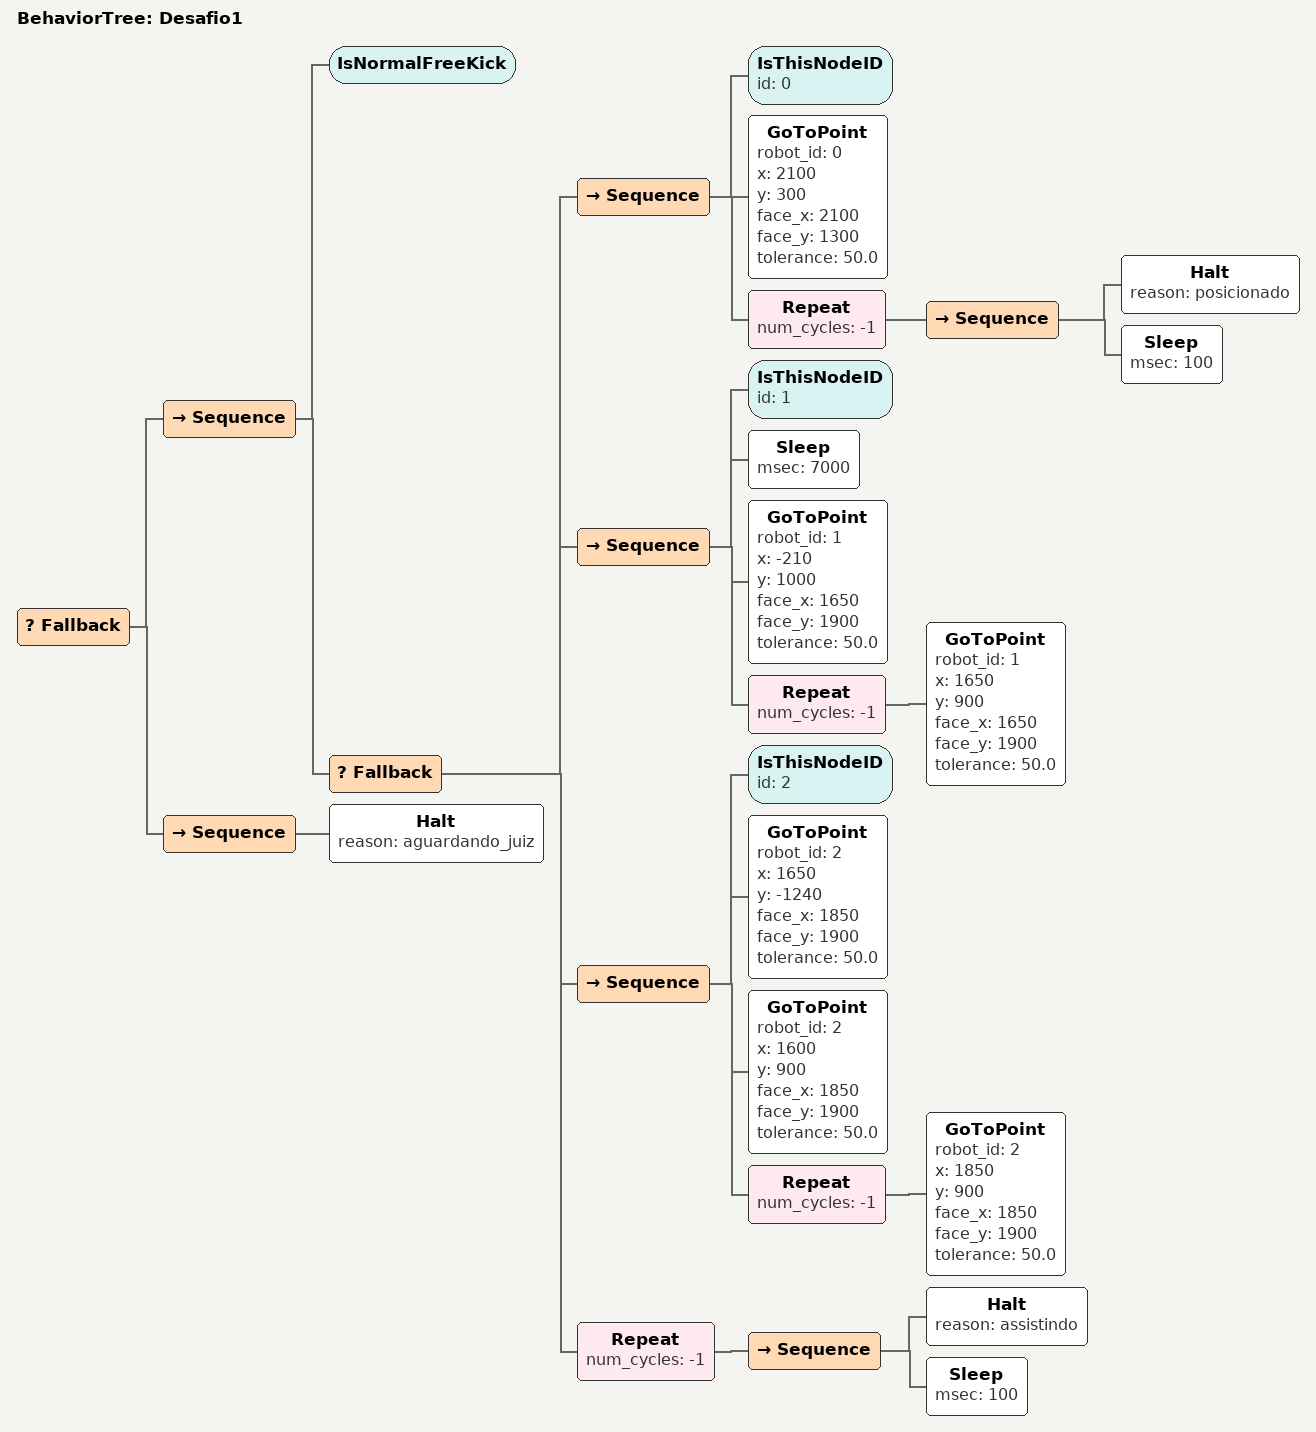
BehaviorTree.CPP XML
<root BTCPP_format="4">
    <BehaviorTree ID="Desafio1">
        <Fallback>

            <!-- FASE DE EXECUÇÃO (Normal Free Kick)            -->
            <Sequence>
                <IsNormalFreeKick/>

                <Fallback>

                    <!-- ROBÔ ID 0 -->
                    <Sequence>
                        <IsThisNodeID id="0"/>
                        <!-- Posiciona em (0.09, -1.000) olhando para 90° (Y positivo) -->
                        <GoToPoint robot_id="0" x="2100" y="300" face_x="2100" face_y="1300" tolerance="50.0"/>

                        <Repeat num_cycles="-1">
                            <Sequence><Halt reason="posicionado"/><Sleep msec="100"/></Sequence>
                        </Repeat>
                    </Sequence>

                    <!-- ROBÔ ID 1 -->
                    <Sequence>
                        <IsThisNodeID id="1"/>
                        <Sleep msec="7000"/>
                        <!-- Posiciona em (-0.21, 0.700) olhando para 90° (Y positivo) -->
                        <GoToPoint robot_id="1" x="-210" y="1000" face_x="1650" face_y="1900" tolerance="50.0"/>
                        <Repeat num_cycles="-1">
                            <GoToPoint robot_id="1" x="1650" y="900" face_x="1650" face_y="1900" tolerance="50.0"/>
                        </Repeat>
                    </Sequence>

                    <!-- ROBÔ ID 2 -->
                    <Sequence>
                        <IsThisNodeID id="2"/>
                        <!-- Posiciona em (0.290, -1.24) olhando para 90° (Y positivo) -->
                        <GoToPoint robot_id="2" x="1650" y="-1240" face_x="1850" face_y="1900" tolerance="50.0"/>
                        <GoToPoint robot_id="2" x="1600" y="900" face_x="1850" face_y="1900" tolerance="50.0"/>
                        <Repeat num_cycles="-1">
                            <GoToPoint robot_id="2" x="1850" y="900" face_x="1850" face_y="1900" tolerance="50.0"/>
                        </Repeat>
                    </Sequence>

                    <!-- DEMAIS ROBÔS (Ficam parados na base) -->
                    <Repeat num_cycles="-1">
                        <Sequence><Halt reason="assistindo"/><Sleep msec="100"/></Sequence>
                    </Repeat>

                </Fallback>
            </Sequence>

            <!-- ESTADO INATIVO                                 -->
            <Sequence>
                <Halt reason="aguardando_juiz"/>
            </Sequence>

        </Fallback>
    </BehaviorTree>
</root>
